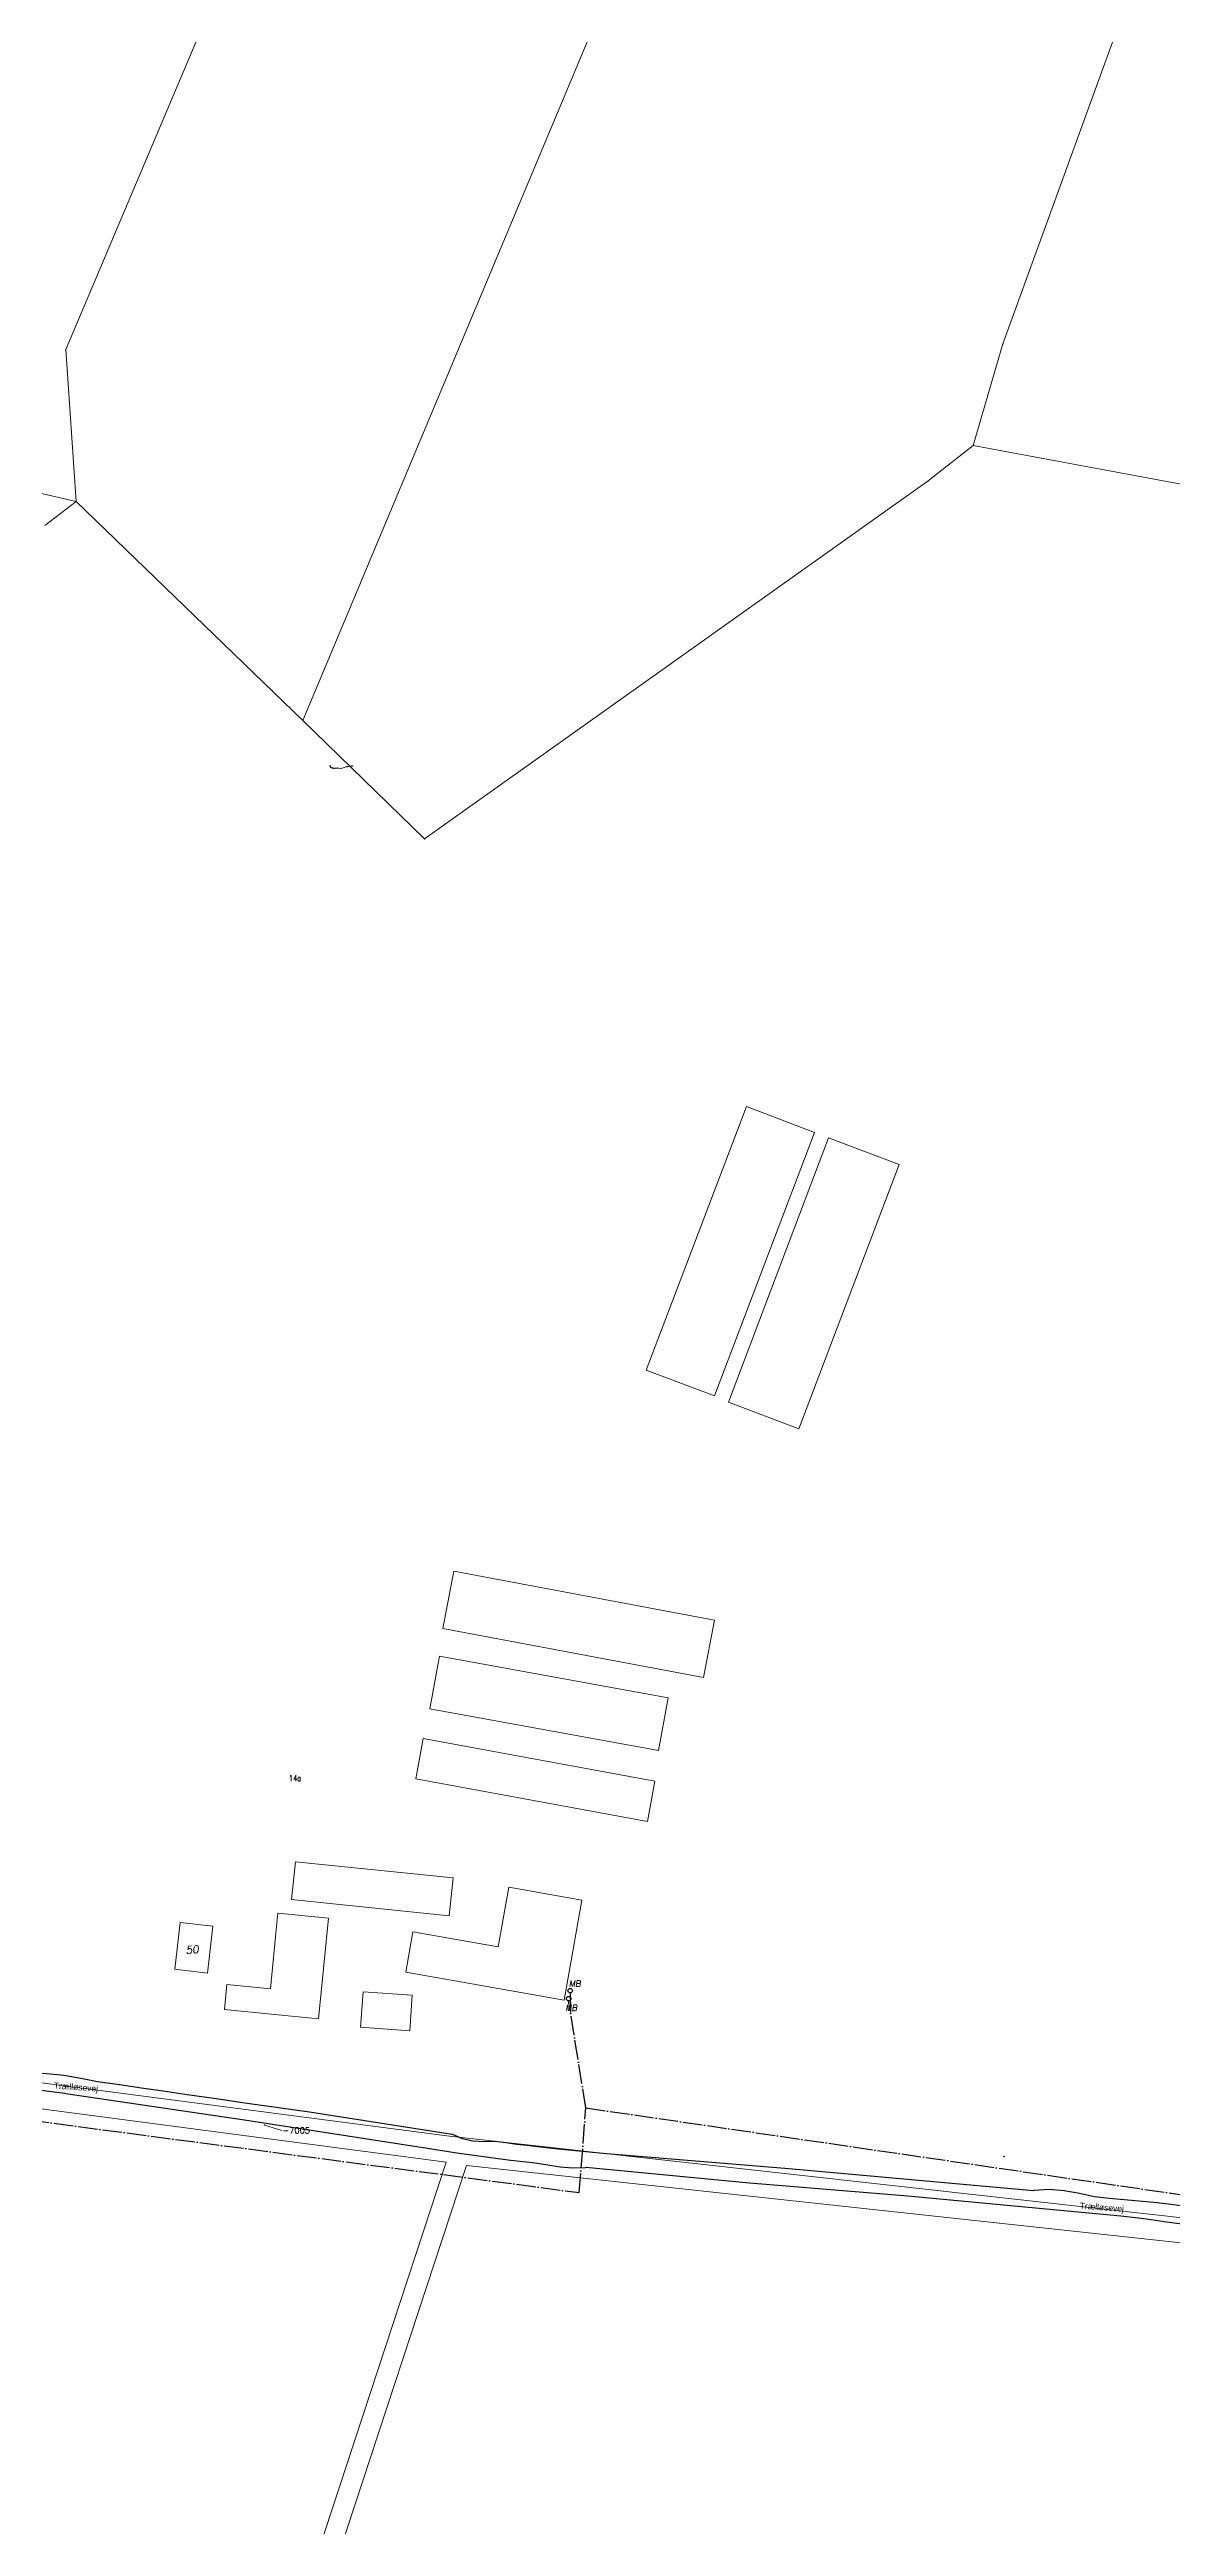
# Model space of a CAD drawing. Header units: millimetres. Extents: x 672113 to 680957, y 6130092 to 6137781.
# Drawn here: x 673196 to 673566, y 6132901 to 6133718 of the extents above; entities that cross this region are included whole.
import ezdxf

# ---------------------------------------------------------------- set-up
doc = ezdxf.new("R2010")
doc.units = ezdxf.units.MM
doc.header["$LTSCALE"] = 0.5
doc.linetypes.add('VVS3', pattern=[16, 12.8, -1.6, 0, -1.6])
for name, color, linetype, lineweight in [('ADMN_GR', 1, 'Continuous', 5), ('bygning', 1, 'Continuous', 5), ('OPTAGETVEJ', 1, 'Continuous', 5), ('skel', 142, 'Continuous', 5), ('SKELPKT', 1, 'Continuous', 5)]:
    doc.layers.add(name, color=color, linetype=linetype, lineweight=lineweight)
for name, color, linetype, lineweight, plot in [('FIKS_PILE', 9, 'Continuous', 5, False), ('FIKS_TEKST', 6, 'Continuous', 5, False), ('FIKSPUNKT', 1, 'Continuous', 5, False)]:
    doc.layers.add(name, color=color, linetype=linetype, lineweight=lineweight, plot=plot)
for name, color, linetype in [('Husnr', 3, 'Continuous'), ('MATRNR', 12, 'Continuous'), ('TF_V_---_Stikledning', 150, 'VVS3'), ('TF_V_---_Stophane', 3, 'Continuous'), ('TF_V_---_Tekst', 1, 'Continuous'), ('Vej', 7, 'Continuous'), ('Vejnavn', 9, 'Continuous')]:
    doc.layers.add(name, color=color, linetype=linetype)
doc.styles.add('Ariel', font='arial.ttf')
doc.styles.add('ROMANS', font='ROMANS')
doc.styles.get("Standard").update_dxf_attribs({"font": 'romans.shx', "width": 0.75})

# ---------------------------------------------------------------- blocks, each defined once
blk = doc.blocks.new('270554_270554.DWG_FMEBLOCK67')
at = {"layer": 'FIKS_PILE', "color": 6}
blk.add_line((2.86, -0.89), (-2.86, 0.89), dxfattribs=at)

msp = doc.modelspace()

# ---------------------------------------------------------------- linework, layer by layer
at = {"layer": 'ADMN_GR', "color": 220}
for p, q in [((673562.66, 6133764.86), (673510.55, 6133621.23)), ((673562.66, 6133764.86), (673510.55, 6133621.23)), ((673500.79, 6133587.77), (673510.55, 6133621.23)), ((673500.79, 6133587.77), (673510.55, 6133621.23)), ((673500.79, 6133587.77), (673485.94, 6133576.08)), ((673500.79, 6133587.77), (673485.94, 6133576.08)), ((673485.94, 6133576.08), (673319.82, 6133457.98)), ((673485.94, 6133576.08), (673319.82, 6133457.98)), ((673204.92, 6133569.27), (673194.58, 6133561.35)), ((673204.92, 6133569.27), (673194.58, 6133561.35)), ((673279.67, 6133497), (673204.92, 6133569.27)), ((673279.67, 6133497), (673204.92, 6133569.27)), ((673319.82, 6133457.98), (673279.67, 6133497)), ((673319.82, 6133457.98), (673279.67, 6133497)), ((673288.89, 6133481.57), (673288.61, 6133482.13)), ((673289.05, 6133481.51), (673288.89, 6133481.57)), ((673289.18, 6133481.49), (673289.05, 6133481.51)), ((673289.37, 6133481.41), (673289.18, 6133481.49)), ((673289.59, 6133481.29), (673289.37, 6133481.41)), ((673290.15, 6133481.29), (673289.59, 6133481.29)), ((673291.3, 6133481.33), (673290.15, 6133481.29)), ((673292.31, 6133481.25), (673291.3, 6133481.33)), ((673293.98, 6133481.79), (673292.31, 6133481.25)), ((673294.45, 6133481.82), (673293.98, 6133481.79)), ((673295.2, 6133481.92), (673294.45, 6133481.82)), ((673295.63, 6133482.02), (673295.2, 6133481.92)), ((673296.07, 6133482.05), (673295.63, 6133482.02))]:
    msp.add_line(p, q, dxfattribs=at)
at = {"layer": 'bygning'}
for points in [[(673448.44, 6133361.18, 23.83), (673425.98, 6133369.72, 23.69), (673392.93, 6133282.77, 23.62), (673415.39, 6133274.23, 23.76)], [(673476.29, 6133350.55, 23.26), (673453.07, 6133359.35, 23.26), (673420.03, 6133272.23, 23.48), (673443.25, 6133263.42, 23.48)], [(673415.38, 6133200.27, 21.64), (673329.42, 6133216.42, 21.96), (673325.88, 6133197.56, 21.96), (673411.83, 6133181.41, 21.64)], [(673400.14, 6133174.6, 24.65), (673324.72, 6133188.38, 23.83), (673321.55, 6133171.07, 23.83), (673396.98, 6133157.29, 24.05)], [(673319.4, 6133161.19, 21.86), (673316.95, 6133147.9, 22.01), (673393.35, 6133133.83, 22.01), (673395.79, 6133147.12, 22.01)], [(673277.23, 6133120.6, 23.41), (673275.95, 6133108.12, 23.43), (673327.97, 6133102.78, 23.43), (673329.25, 6133115.26, 23.43)], [(673371.71, 6133107.93, 25.44), (673347.57, 6133112.23, 25.48), (673344.04, 6133092.47, 25.44), (673316, 6133097.47, 25.37), (673313.63, 6133084.19, 25.37), (673365.82, 6133074.89, 25.37)], [(673250.04, 6133099.32, 25.22), (673239.26, 6133100.59, 25.22), (673237.46, 6133085.14, 25.22), (673248.23, 6133083.88, 25.22)], [(673271.46, 6133103.66, 25.45), (673270.69, 6133095.89, 25.4), (673269, 6133078.7, 25.3), (673254.61, 6133080.12, 23.51), (673253.8, 6133071.83, 23.54), (673284.84, 6133068.78, 25.45), (673288.11, 6133102.02, 25.45)], [(673299.55, 6133077.69, 25.22), (673298.71, 6133066.01, 25.22), (673314.95, 6133064.85, 25.22), (673315.78, 6133076.53, 25.22)]]:
    msp.add_polyline3d(points, close=True, dxfattribs=at)
at = {"layer": 'FIKSPUNKT', "color": 6}
msp.add_point((673266.95, 6133033.73), dxfattribs=at)
at = {"layer": 'OPTAGETVEJ', "color": 8}
for p, q in [((673072.09, 6133063.51), (673328.04, 6133030.04)), ((673067.37, 6133055.54), (673326.96, 6133021.53)), ((673328.04, 6133030.04), (673687.27, 6132990.05)), ((673326.96, 6133021.53), (673255.41, 6132803.77)), ((673333.67, 6133020.43), (673261.85, 6132801.84)), ((673333.67, 6133020.43), (673672.51, 6132983.71))]:
    msp.add_line(p, q, dxfattribs=at)
at = {"layer": 'skel', "color": 40}
for p, q in [((673528.02, 6134090.17), (673279.67, 6133497)), ((673201.46, 6133619.38), (673392.4, 6134070.68)), ((673204.92, 6133569.27), (672893.65, 6133640.93)), ((673201.46, 6133619.38), (673204.92, 6133569.27)), ((673500.79, 6133587.77), (673610.57, 6133567.28))]:
    msp.add_line(p, q, dxfattribs=at)
at = {"layer": 'SKELPKT', "color": 253, "true_color": 0x999999}
for p in [(673201.46, 6133619.38), (673510.55, 6133621.23), (673510.55, 6133621.23), (673500.79, 6133587.77), (673500.79, 6133587.77), (673485.94, 6133576.08), (673485.94, 6133576.08), (673204.92, 6133569.27), (673204.92, 6133569.27), (673279.67, 6133497), (673279.67, 6133497), (673288.61, 6133482.13), (673288.89, 6133481.57), (673289.05, 6133481.51), (673289.18, 6133481.49), (673289.37, 6133481.41), (673289.59, 6133481.29), (673290.15, 6133481.29), (673291.3, 6133481.33), (673292.31, 6133481.25), (673293.98, 6133481.79), (673294.45, 6133481.82), (673295.2, 6133481.92), (673295.63, 6133482.02), (673296.07, 6133482.05), (673319.82, 6133457.98), (673319.82, 6133457.98)]:
    msp.add_point(p, dxfattribs=at)
at = {"layer": 'TF_V_---_Stikledning'}
msp.add_line((673367.85, 6133077.3), (673367.93, 6133070.86), dxfattribs=at)
for points in [[(673373, 6133039.39), (673367.32, 6133074.66)], [(673090.92, 6132903.17), (673077.09, 6133050.17), (673370.84, 6133011.46), (673373, 6133039.39), (673683.95, 6132994.04)]]:
    msp.add_lwpolyline(points, dxfattribs=at)
at = {"layer": 'TF_V_---_Stophane'}
for centre in [(673367.32, 6133075.41), (673367.85, 6133078.05)]:
    msp.add_circle(centre, 0.75, dxfattribs=at)
at = {"layer": 'Vej', "linetype": 'Continuous'}
for points in [[(673189.45, 6133050.83), (673189.6, 6133050.83), (673195.23, 6133050.73), (673200.83, 6133050.17), (673206.43, 6133049.23), (673211.99, 6133048.11), (673219.23, 6133047.1), (673226.42, 6133046.06), (673233.61, 6133044.99), (673240.8, 6133043.93), (673251.08, 6133042.44), (673261.32, 6133040.98), (673271.6, 6133039.52), (673281.88, 6133038.09)], [(673201.48, 6133044.07), (673201.28, 6133044.12), (673195.93, 6133044.82), (673190.57, 6133045.52), (673185.21, 6133046.13), (673179.86, 6133046.75), (673172.38, 6133047.65), (673164.9, 6133048.52), (673157.38, 6133049.37), (673149.9, 6133050.21)], [(673320.77, 6133025.94), (673260.42, 6133035.39), (673201.48, 6133044.07)], [(673281.88, 6133038.09), (673328.95, 6133030.74)], [(673328.95, 6133030.74), (673329.05, 6133030.68), (673332.25, 6133029.25), (673335.73, 6133028.54), (673339.35, 6133028.34), (673343.1, 6133028.39), (673346.58, 6133027.92), (673350.1, 6133027.45), (673353.57, 6133027.04), (673357.09, 6133026.63), (673362.74, 6133025.99), (673368.43, 6133025.4), (673374.07, 6133024.84), (673379.76, 6133024.36)], [(673373.02, 6133019.7), (673372.73, 6133019.67), (673368.64, 6133019.56), (673364.54, 6133019.89), (673360.44, 6133020.45), (673356.33, 6133021.17), (673352.28, 6133021.63), (673348.23, 6133022.08), (673344.13, 6133022.59), (673340.08, 6133023.1), (673335.25, 6133023.76), (673330.42, 6133024.44), (673325.6, 6133025.18), (673320.77, 6133025.94)], [(673531.85, 6133005.27), (673479.14, 6133010.24), (673426.98, 6133014.6), (673373.02, 6133019.7)], [(673379.76, 6133024.36), (673439.93, 6133019.44), (673520.59, 6133012.18)], [(673520.59, 6133012.18), (673520.83, 6133012.21), (673525.78, 6133012.58), (673530.75, 6133012.16), (673535.77, 6133011.24), (673540.75, 6133010.11), (673545.62, 6133009.64), (673550.54, 6133009.2), (673555.41, 6133008.71), (673560.28, 6133008.24), (673566.03, 6133007.58), (673571.72, 6133006.86), (673577.41, 6133006.11), (673583.11, 6133005.34), (673589.82, 6133004.4), (673596.48, 6133003.41), (673603.14, 6133002.38), (673609.76, 6133001.34)], [(673588.88, 6132998.38), (673588.64, 6132998.38), (673584.49, 6132998.7), (673580.34, 6132999.23), (673576.24, 6132999.9), (673572.13, 6133000.65), (673567.93, 6133001.24), (673563.68, 6133001.82), (673559.48, 6133002.41), (673555.24, 6133002.97), (673549.4, 6133003.63), (673543.57, 6133004.24), (673537.68, 6133004.8), (673531.85, 6133005.27)]]:
    msp.add_lwpolyline(points, dxfattribs=at)
at = {"layer": 'Vejnavn', "color": 1}
msp.add_point((673510.99, 6133023.32), dxfattribs=at)

# ---------------------------------------------------------------- block references
at = {"layer": 'FIKS_PILE', "color": 6}
msp.add_blockref('270554_270554.DWG_FMEBLOCK67', (673269.86, 6133032.81), dxfattribs=at)

# ---------------------------------------------------------------- texts
at = {"layer": 'FIKS_TEKST'}
msp.add_text('-7005', height=2, dxfattribs=at).set_placement((673272.96, 6133030.97))
at = {"layer": 'Husnr', "style": 'ROMANS', "oblique": 10}
msp.add_text('50', height=2.5, rotation=3.9, dxfattribs=at).set_placement((673241.12, 6133090.2))
at = {"layer": 'MATRNR', "width": 0.75}
msp.add_text('14a', height=2, dxfattribs=at).set_placement((673275.1, 6133147.15))
at = {"layer": 'TF_V_---_Tekst', "style": 'ROMANS', "oblique": 10}
for p in [(673367.42, 6133079.4), (673366.25, 6133071.43)]:
    msp.add_text('MB', height=2, dxfattribs=at).set_placement(p)
at = {"layer": 'Vejnavn', "style": 'Ariel'}
for p in [(673197.51, 6133045.81), (673535.8, 6133006.17)]:
    msp.add_text('Trælløsevej', height=2, rotation=355.77003, dxfattribs=at).set_placement(p)

doc.saveas('drawing.dxf')
